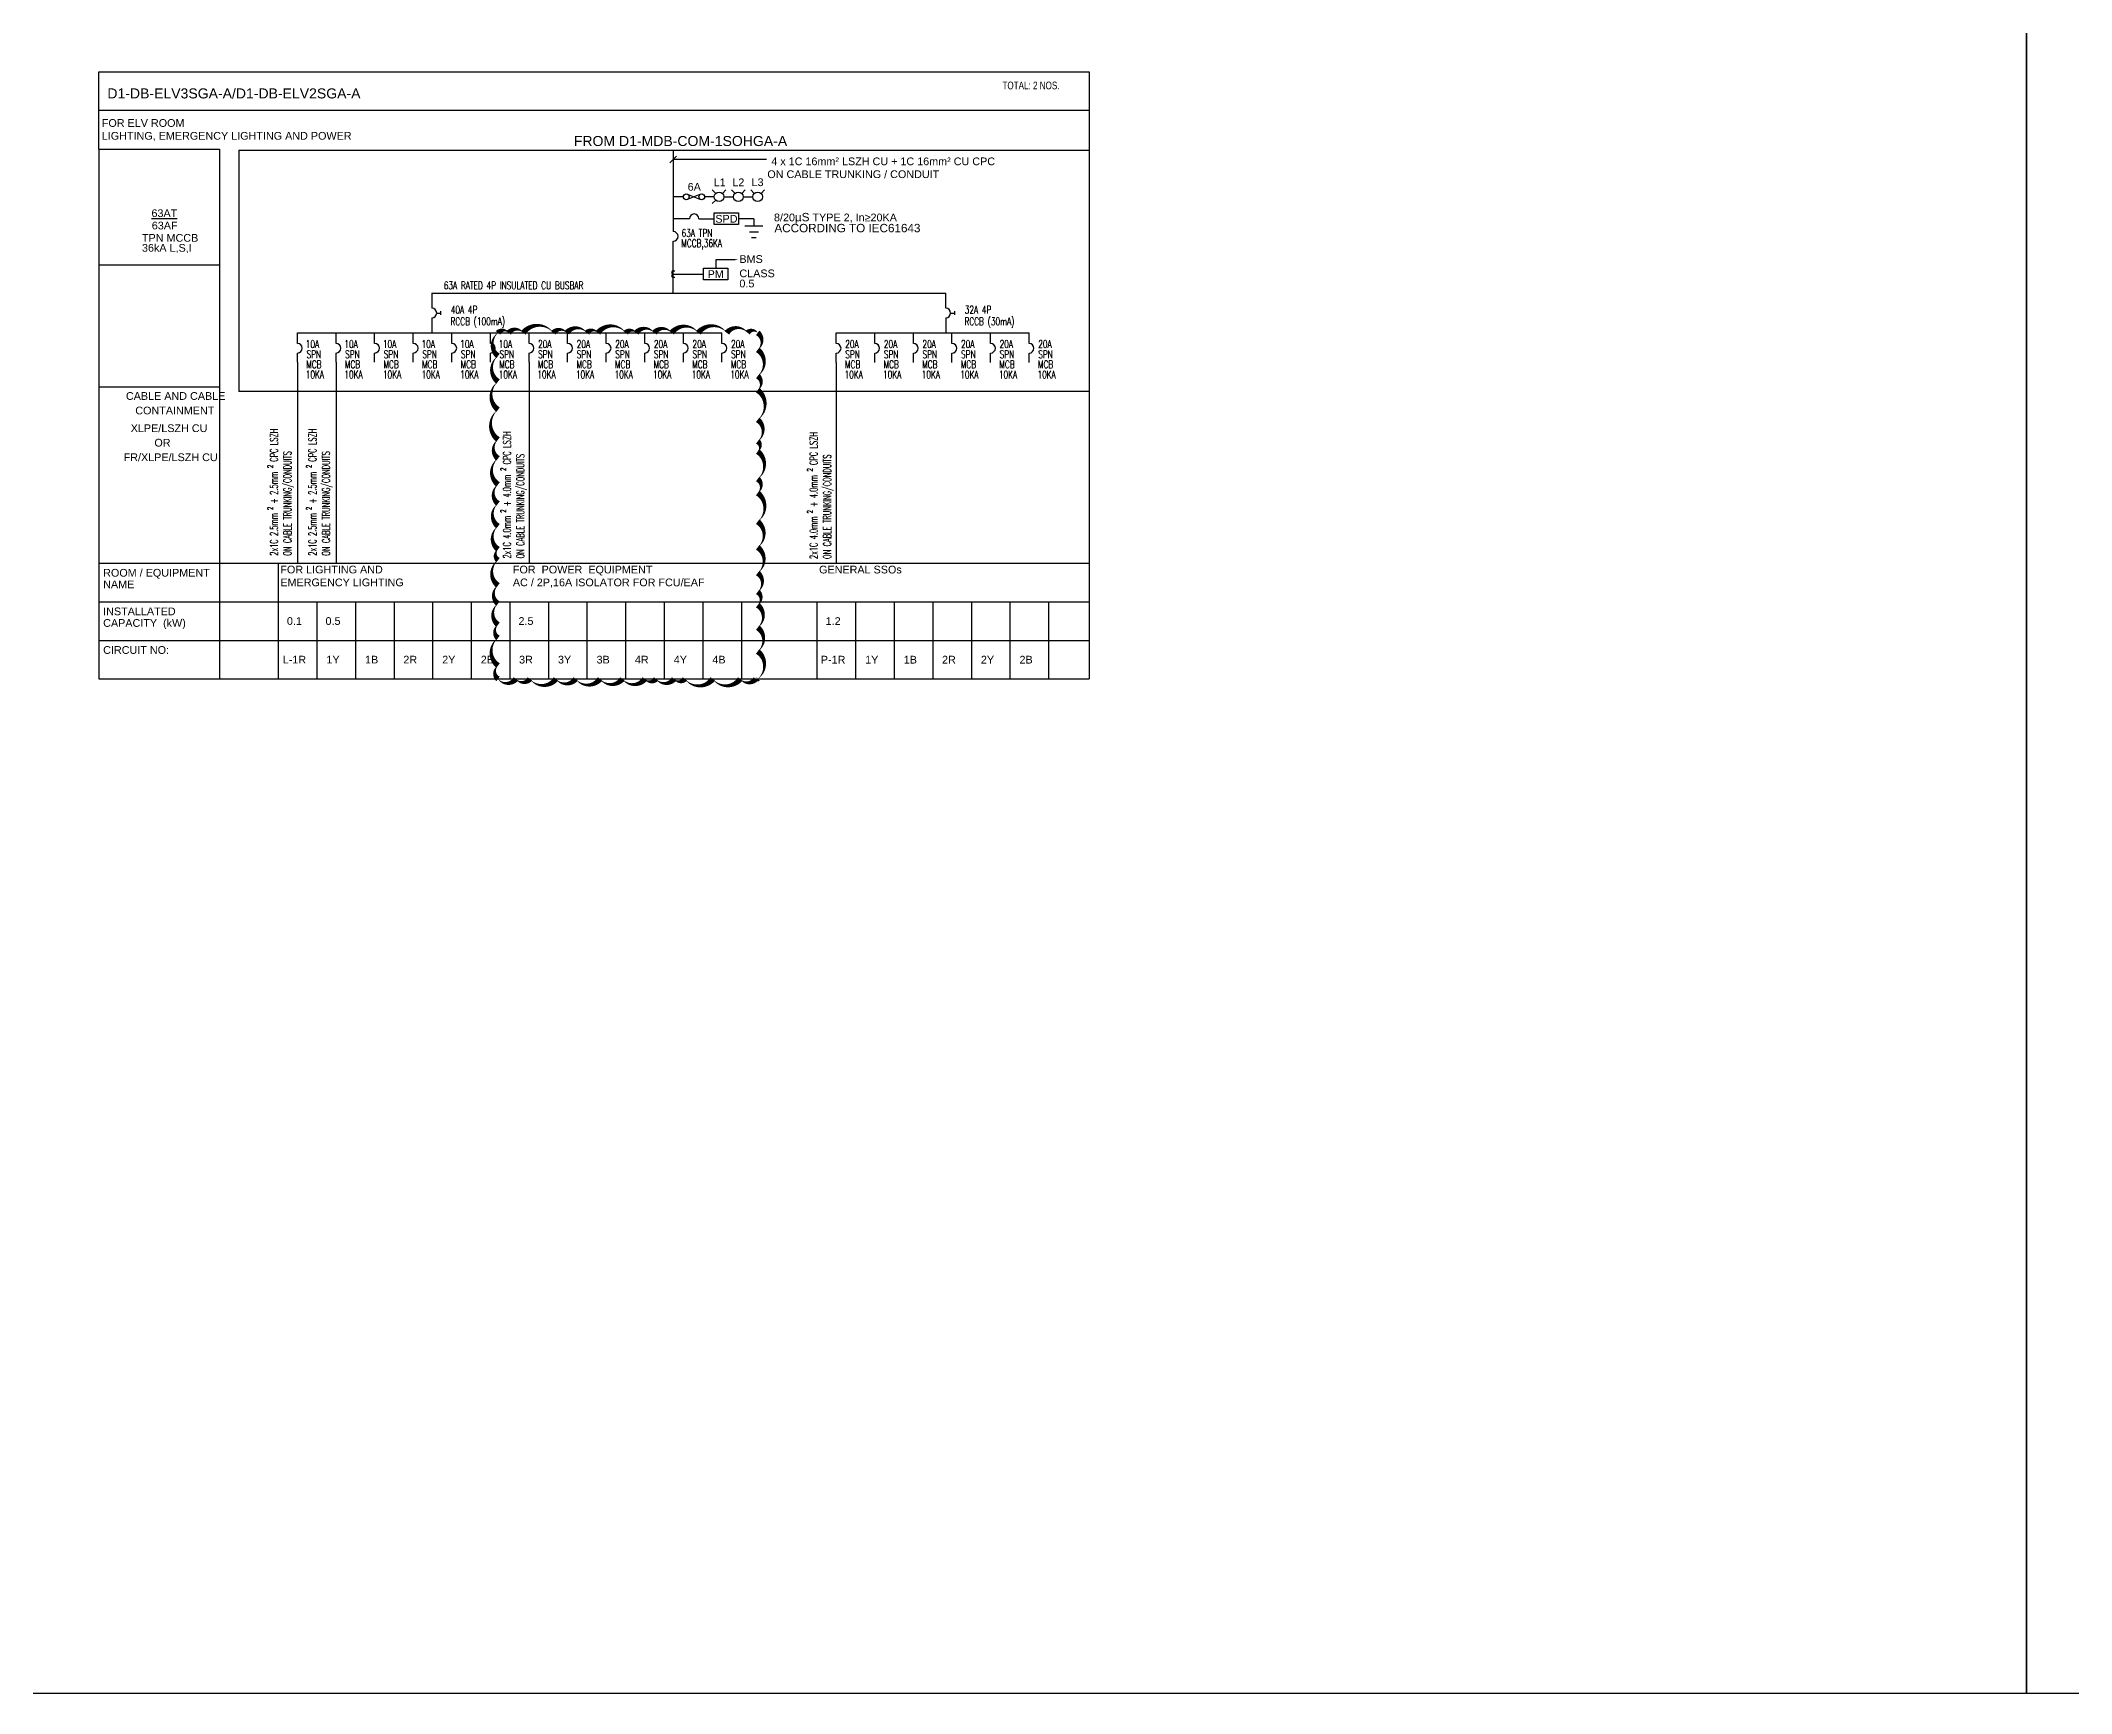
# Model space of a CAD drawing. Header units: inches. Extents: x 155818 to 1515405, y 4999 to 215277.
# Drawn here: x 525462 to 578083, y 134327 to 177141 of the extents above; entities that cross this region are included whole.
import ezdxf
from ezdxf.enums import TextEntityAlignment as Align

# ---------------------------------------------------------------- set-up
doc = ezdxf.new("R2010")
doc.units = ezdxf.units.IN
doc.header["$MEASUREMENT"] = 0
for name, color, linetype in [('-ME-E-Sch DB', 7, 'Continuous'), ('-ME-E-Sch DB_Tx', 7, 'Continuous'), ('E-_ELEC----_E-', 7, 'Continuous'), ('E_ELEC----_E-', 7, 'Continuous')]:
    doc.layers.add(name, color=color, linetype=linetype)
doc.layers.add('20260508 动力修改', color=6, linetype='Continuous', plot=False)
doc.styles.add('-ME-Romans', font='romans.shx', dxfattribs={"width": 0.7})
doc.styles.add('-ME_Romans', font='romans.shx', dxfattribs={"width": 0.8})
doc.styles.add('arial', font='arial.ttf')
doc.styles.add('MtXpl_Arial', font='arial.ttf')
doc.styles.get("Standard").update_dxf_attribs({"font": 'arial.ttf'})

msp = doc.modelspace()

# ---------------------------------------------------------------- linework, layer by layer
at = {"layer": '-ME-E-Sch DB', "color": 5}
for p, q in [((526973, 176330), (552634, 176332)), ((526973, 174330), (526973, 176330)), ((552634, 176332), (552634, 160606)), ((552634, 175332), (526973, 175330)), ((526973, 174330), (530097, 174330)), ((526973, 174330), (526973, 160606)), ((530097, 174330), (530098, 160606)), ((530597, 174300), (552634, 174302)), ((530597, 174300), (530597, 168052)), ((541855, 174299), (541855, 172194)), ((541769, 173976), (541942, 174150)), ((544267, 174063), (541856, 174063)), ((542105, 173095), (541855, 173095)), ((542918, 173095), (542668, 173095)), ((542918, 172679), (543548, 172679)), ((542918, 172374), (542918, 172679)), ((543548, 172679), (543548, 172374)), ((542272, 172526), (541855, 172526)), ((542522, 172526), (542918, 172526)), ((543548, 172374), (542918, 172374)), ((543943, 172526), (543548, 172526)), ((543708, 172342), (544178, 172342)), ((543827, 172184), (544063, 172184)), ((543943, 172526), (543943, 172342)), ((541855, 170598), (541855, 171944)), ((543886, 172043), (544000, 172043)), ((526973, 171330), (530097, 171330)), ((541855, 171094), (542640, 171094)), ((542640, 171247), (543269, 171247)), ((542640, 170941), (542640, 171247)), ((543269, 171247), (543269, 170941)), ((535600, 170599), (535600, 170210)), ((535600, 170599), (548918, 170599)), ((543269, 170941), (542640, 170941)), ((548918, 170209), (548918, 170599)), ((532118, 169571), (543118, 169571)), ((532118, 169299), (532118, 169571)), ((533118, 169299), (533118, 169571)), ((534118, 169299), (534118, 169571)), ((535118, 169299), (535118, 169571)), ((535600, 169960), (535600, 169571)), ((536118, 169299), (536118, 169571)), ((537118, 169299), (537118, 169571)), ((538118, 169299), (538118, 169571)), ((539118, 169299), (539118, 169571)), ((540118, 169299), (540118, 169571)), ((541118, 169299), (541118, 169571)), ((542118, 169299), (542118, 169571)), ((543118, 169299), (543118, 169571)), ((546077, 169298), (546077, 169570)), ((546077, 169570), (551077, 169570)), ((547077, 169298), (547077, 169570)), ((548077, 169298), (548077, 169570)), ((548918, 169959), (548918, 169570)), ((549077, 169298), (549077, 169570)), ((550077, 169298), (550077, 169570)), ((551077, 169298), (551077, 169570)), ((532118, 168808), (532118, 169049)), ((533118, 168808), (533118, 169049)), ((534118, 168808), (534118, 169049)), ((535118, 168808), (535118, 169049)), ((536118, 168808), (536118, 169049)), ((537118, 168808), (537118, 169049)), ((538118, 168808), (538118, 169049)), ((539118, 168808), (539118, 169049)), ((540118, 168808), (540118, 169049)), ((541118, 168808), (541118, 169049)), ((542118, 168808), (542118, 169049)), ((543118, 168808), (543118, 169049)), ((546077, 168807), (546077, 169048)), ((547077, 168807), (547077, 169048)), ((548077, 168807), (548077, 169048)), ((549077, 168807), (549077, 169048)), ((550077, 168807), (550077, 169048)), ((551077, 168807), (551077, 169048)), ((532118, 168808), (532120, 163607)), ((533118, 168808), (533120, 163607)), ((538118, 168808), (538120, 163607)), ((546077, 168807), (546079, 163607)), ((526983, 168169), (530103, 168169)), ((552634, 168052), (530597, 168052)), ((526983, 163606), (552634, 163607)), ((531620, 163607), (531620, 160606)), ((526983, 162606), (552634, 162606)), ((532620, 162606), (532620, 160606)), ((533620, 162606), (533620, 160606)), ((534620, 162606), (534620, 160606)), ((535620, 162606), (535620, 160606)), ((536620, 162606), (536620, 160606)), ((537620, 162606), (537620, 160606)), ((538620, 162606), (538620, 160606)), ((539620, 162606), (539620, 160606)), ((540620, 162606), (540620, 160606)), ((541620, 162606), (541620, 160606)), ((542620, 162606), (542620, 160606)), ((543620, 162606), (543620, 160606)), ((545579, 162605), (545579, 160605)), ((546579, 162605), (546579, 160605)), ((547579, 162605), (547579, 160605)), ((548579, 162605), (548579, 160605)), ((549579, 162605), (549579, 160605)), ((550579, 162605), (550579, 160605)), ((551579, 162605), (551579, 160605)), ((526983, 161606), (552634, 161606)), ((526973, 160606), (552634, 160606))]:
    msp.add_line(p, q, dxfattribs=at)
msp.add_lwpolyline([(543442, 171467), (542957, 171467), (542957, 171247)], dxfattribs=at)
msp.add_solid([(543442, 171484), (543542, 171467), (543442, 171451)], dxfattribs=at)
for p, q in [((542544, 173152), (542242, 173038)), ((542242, 173152), (542544, 173038))]:
    msp.add_line(p, q)
at = {"ltscale": 0.5}
for p, q in [((541855, 171178), (541897, 171178)), ((541855, 171010), (541897, 171010))]:
    msp.add_line(p, q, dxfattribs=at)
for points in [[(471643, 215277), (576918, 215277), (576918, 134327), (471643, 134327)], [(576918, 215277), (682193, 215277), (682193, 134327), (576918, 134327)]]:
    msp.add_lwpolyline(points, close=True)
for centre in [(542193, 173095), (542593, 173095)]:
    msp.add_circle(centre, 75)
for centre in [(541855, 171136), (541855, 171052)]:
    msp.add_arc(centre, 42, 90, 270, dxfattribs=at)
at = {"layer": '20260508 动力修改'}
msp.add_lwpolyline([(537315, 160606, 0, 150, 0.498582), (537777, 160606, 0, 150, 0.498582), (538141, 160606, 0, 150, 0.498582), (538816, 160606, 0, 150, 0.498582), (539326, 160606, 0, 150, 0.498582), (539959, 160606, 0, 150, 0.498582), (540536, 160606, 0, 150, 0.498582), (541118, 160606, 0, 150, 0.498582), (541409, 160606, 0, 150, 0.498582), (541877, 160606, 0, 150, 0.498582), (542157, 160606, 0, 150, 0.498582), (542879, 160606, 0, 150, 0.498582), (543591, 160606, 0, 150, 0.498582), (543991, 160606, 0, 150, 0.498582), (544043, 160606, 0, 150, 0.498582), (544043, 161318, 0, 150, 0.498582), (544043, 161936, 0, 150, 0.498582), (544043, 162518, 0, 150, 0.498582), (544043, 162861, 0, 150, 0.498582), (544043, 163350, 0, 150, 0.498582), (544043, 164015, 0, 150, 0.498582), (544043, 164680, 0, 150, 0.498582), (544043, 165423, 0, 150, 0.498582), (544043, 165786, 0, 150, 0.498582), (544043, 166498, 0, 150, 0.498582), (544043, 166758, 0, 150, 0.498582), (544043, 167319, 0, 150, 0.498582), (544043, 168088, 0, 150, 0.498582), (544043, 168452, 0, 150, 0.498582), (544043, 169133, 0, 150, 0.498582), (544043, 169571, 0, 150, 0.498582), (543783, 169571, 0, 150, 0.498582), (543243, 169571, 0, 150, 0.498582), (542505, 169571, 0, 150, 0.498582), (541814, 169571, 0, 150, 0.498582), (541362, 169571, 0, 150, 0.498582), (540894, 169571, 0, 150, 0.498582), (540624, 169571, 0, 150, 0.498582), (539902, 169571, 0, 150, 0.498582), (539616, 169571, 0, 150, 0.498582), (539096, 169571, 0, 150, 0.498582), (538748, 169571, 0, 150, 0.498582), (537969, 169571, 0, 150, 0.498582), (537590, 169571, 0, 150, 0.498582), (537315, 169571, 0, 150, 0.498582), (537315, 168973, 0, 150, 0.498582), (537315, 168308, 0, 150, 0.498582), (537315, 167581, 0, 150, 0.498582), (537315, 166806, 0, 150, 0.498582), (537315, 166318, 0, 150, 0.498582), (537315, 165643, 0, 150, 0.498582), (537315, 165149, 0, 150, 0.498582), (537315, 164562, 0, 150, 0.498582), (537315, 163964, 0, 150, 0.498582), (537315, 163684, 0, 150, 0.498582), (537315, 163029, 0, 150, 0.498582), (537315, 162556, 0, 150, 0.498582), (537315, 162011, 0, 150, 0.498582), (537315, 161668, 0, 150, 0.498582), (537315, 160951, 0, 150, 0.498582)], format="xyseb", close=True, dxfattribs=at)
at = {"layer": 'Defpoints'}
for points in [[(471643, 215277), (576918, 215277), (576918, 134327), (471643, 134327)], [(576918, 215277), (682193, 215277), (682193, 134327), (576918, 134327)]]:
    msp.add_lwpolyline(points, close=True, dxfattribs=at)
at = {"layer": 'E-_ELEC----_E-', "color": 5}
for p, q in [((542955, 173183), (542866, 173272)), ((543131, 173183), (543220, 173272)), ((543455, 173183), (543366, 173272)), ((543631, 173183), (543720, 173272)), ((543955, 173183), (543866, 173272)), ((544131, 173183), (544220, 173272)), ((542955, 173007), (542866, 172918)), ((543168, 173095), (543418, 173095)), ((543668, 173095), (543918, 173095))]:
    msp.add_line(p, q, dxfattribs=at)
for centre in [(543043, 173095), (543543, 173095), (544043, 173095)]:
    msp.add_circle(centre, 125, dxfattribs=at)
at = {"layer": 'E_ELEC----_E-'}
for p, q in [((535725, 170085), (535825, 170085)), ((535825, 170135), (535825, 170035)), ((549043, 170084), (549143, 170084)), ((549143, 170134), (549143, 170034))]:
    msp.add_line(p, q, dxfattribs=at)
for centre, start, end in [((542397, 172526), 0, 180), ((541855, 172069), 270, 90), ((535600, 170085), 270, 90), ((548918, 170084), 270, 90), ((532118, 169174), 270, 90), ((533118, 169174), 270, 90), ((534118, 169174), 270, 90), ((535118, 169174), 270, 90), ((536118, 169174), 270, 90), ((537118, 169174), 270, 90), ((538118, 169174), 270, 90), ((539118, 169174), 270, 90), ((540118, 169174), 270, 90), ((541118, 169174), 270, 90), ((542118, 169174), 270, 90), ((543118, 169174), 270, 90), ((546077, 169173), 270, 90), ((547077, 169173), 270, 90), ((548077, 169173), 270, 90), ((549077, 169173), 270, 90), ((550077, 169173), 270, 90), ((551077, 169173), 270, 90)]:
    msp.add_arc(centre, 125, start, end, dxfattribs=at)

# ---------------------------------------------------------------- texts
at = {"layer": '-ME-E-Sch DB', "color": 5}
for s, p in [('ON CABLE TRUNKING / CONDUIT', (544293, 173581)), (' 4 x 1C 16mm² LSZH CU + 1C 16mm² CU CPC', (544318, 173914)), ('6A', (542229, 173254)), ('BMS', (543569, 171383)), ('CLASS', (543569, 171012)), ('0.5', (543569, 170749))]:
    msp.add_text(s, height=200, dxfattribs=at).set_placement(p)
for s, p in [('SPD', (543233, 172526)), ('PM', (542955, 171094))]:
    msp.add_text(s, height=200, dxfattribs=at).set_placement(p, align=Align.MIDDLE_CENTER)
at = {"layer": '-ME-E-Sch DB', "color": 5, "style": 'MtXpl_Arial'}
for s, height, p in [('8/20', 200, (544465, 172461)), ('µS', 216.7, (545009, 172461)), (' TYPE 2, In≥20KA', 200, (545385, 172461)), ('ACCORDING TO IEC61643', 216.67, (544476, 172177))]:
    msp.add_text(s, height=height, dxfattribs=at).set_placement(p)
at = {"layer": '-ME-E-Sch DB', "color": 5, "style": '-ME-Romans', "width": 0.7}
for s, p in [('63A RATED 4P INSULATED CU BUSBAR', (535908, 170699)), ('RCCB (100mA)', (536083, 169769)), ('40A 4P', (536090, 170070)), ('32A 4P', (549407, 170069)), ('RCCB (30mA)', (549401, 169768))]:
    msp.add_text(s, height=200, dxfattribs=at).set_placement(p)
at = {"layer": '-ME-E-Sch DB_Tx', "color": 5}
for s, height, p in [('D1-DB-ELV3SGA-A/D1-DB-ELV2SGA-A', 260, (527192, 175644)), ('FROM D1-MDB-COM-1SOHGA-A', 260, (539279, 174411)), ('%%U63AT', 200, (528335, 172571)), ('TPN MCCB', 200, (528089, 171932)), ('63AF', 200, (528343, 172251)), ('36kA L,S,I', 200, (528089, 171673)), ('CABLE AND CABLE', 200, (527673, 167836)), ('CONTAINMENT', 200, (527915, 167460)), ('XLPE/LSZH CU', 200, (527797, 167001)), ('OR', 200, (528410, 166625)), ('FR/XLPE/LSZH CU', 200, (527614, 166249)), ('FOR LIGHTING AND', 200, (531674, 163340)), ('EMERGENCY LIGHTING', 200, (531674, 163007)), ('GENERAL SSOs', 200, (545633, 163339))]:
    msp.add_text(s, height=height, dxfattribs=at).set_placement(p)
at = {"layer": '-ME-E-Sch DB_Tx', "color": 5, "width": 0.75}
msp.add_text('TOTAL: 2 NOS.', height=200, dxfattribs=at).set_placement((550385, 175980), align=Align.MIDDLE_LEFT)
at = {"layer": '-ME-E-Sch DB_Tx', "color": 7}
for s, p in [('FOR ELV ROOM', (527048, 174908)), ('LIGHTING, EMERGENCY LIGHTING AND POWER', (527048, 174575))]:
    msp.add_text(s, height=200, dxfattribs=at).set_placement(p)
at = {"layer": '-ME-E-Sch DB_Tx', "color": 5, "style": '-ME-Romans', "width": 0.7}
for s, p in [('63A TPN', (542071, 172057)), ('MCCB,36KA', (542064, 171794)), ('10A', (532333, 169181)), ('SPN', (532353, 168918)), ('10A', (533333, 169181)), ('SPN', (533353, 168918)), ('10A', (534333, 169181)), ('SPN', (534353, 168918)), ('10A', (535333, 169181)), ('SPN', (535353, 168918)), ('10A', (536333, 169181)), ('SPN', (536353, 168918)), ('10A', (537333, 169181)), ('SPN', (537353, 168918)), ('20A', (538353, 169181)), ('SPN', (538353, 168918)), ('20A', (539353, 169181)), ('SPN', (539353, 168918)), ('20A', (540353, 169181)), ('SPN', (540353, 168918)), ('20A', (541353, 169181)), ('SPN', (541353, 168918)), ('20A', (542353, 169181)), ('SPN', (542353, 168918)), ('20A', (543353, 169181)), ('SPN', (543353, 168918)), ('20A', (546312, 169180)), ('SPN', (546312, 168917)), ('20A', (547312, 169180)), ('SPN', (547312, 168917)), ('20A', (548312, 169180)), ('SPN', (548312, 168917)), ('20A', (549312, 169180)), ('SPN', (549312, 168917)), ('20A', (550312, 169180)), ('SPN', (550312, 168917)), ('20A', (551312, 169180)), ('SPN', (551312, 168917)), ('10KA', (532333, 168392)), ('MCB', (532346, 168655)), ('10KA', (533333, 168392)), ('MCB', (533346, 168655)), ('10KA', (534333, 168392)), ('MCB', (534346, 168655)), ('10KA', (535333, 168392)), ('MCB', (535346, 168655)), ('10KA', (536333, 168392)), ('MCB', (536346, 168655)), ('10KA', (537333, 168392)), ('MCB', (537346, 168655)), ('10KA', (538333, 168392)), ('MCB', (538346, 168655)), ('10KA', (539333, 168392)), ('MCB', (539346, 168655)), ('10KA', (540333, 168392)), ('MCB', (540346, 168655)), ('10KA', (541333, 168392)), ('MCB', (541346, 168655)), ('10KA', (542333, 168392)), ('MCB', (542346, 168655)), ('10KA', (543333, 168392)), ('MCB', (543346, 168655)), ('10KA', (546292, 168391)), ('MCB', (546305, 168654)), ('10KA', (547292, 168391)), ('MCB', (547305, 168654)), ('10KA', (548292, 168391)), ('MCB', (548305, 168654)), ('10KA', (549292, 168391)), ('MCB', (549305, 168654)), ('10KA', (550292, 168391)), ('MCB', (550305, 168654)), ('10KA', (551292, 168391)), ('MCB', (551305, 168654))]:
    msp.add_text(s, height=200, dxfattribs=at).set_placement(p)
at = {"layer": '-ME-E-Sch DB_Tx', "color": 5, "style": '-ME_Romans', "width": 0.6}
for s, height, p in [(' CPC LSZH', 200, (531607, 166145)), (' CPC LSZH', 200, (532607, 166146)), (' CPC LSZH', 200, (537644, 166074)), (' CPC LSZH', 200, (545590, 166059)), ('ON CABLE TRUNKING/CONDUITS', 200, (531959, 163798)), ('ON CABLE TRUNKING/CONDUITS', 200, (532959, 163798)), ('2', 140, (531483, 166065)), (' + 2.5mm', 200, (531607, 165060)), ('2', 140, (532483, 166066)), (' + 2.5mm', 200, (532607, 165060)), ('2', 140, (537520, 165994)), (' + 4.0mm', 200, (537644, 164989)), ('ON CABLE TRUNKING/CONDUITS', 200, (537996, 163726)), ('2', 140, (545467, 165979)), (' + 4.0mm', 200, (545590, 164974)), ('ON CABLE TRUNKING/CONDUITS', 200, (545943, 163712)), ('2', 140, (531483, 164980)), ('2x1C 2.5mm', 200, (531607, 163798)), ('2', 140, (532483, 164980)), ('2x1C 2.5mm', 200, (532607, 163798)), ('2', 140, (537520, 164909)), ('2x1C 4.0mm', 200, (537644, 163726)), ('2', 140, (545467, 164894)), ('2x1C 4.0mm', 200, (545590, 163712))]:
    msp.add_text(s, height=height, rotation=90, dxfattribs=at).set_placement(p)
at = {"layer": '-ME-E-Sch DB_Tx', "color": 5}
for s, p in [('ROOM / EQUIPMENT ', (527083, 163356)), ('NAME', (527083, 163056)), ('CAPACITY  (kW)', (527083, 162056)), ('INSTALLATED ', (527083, 162356)), ('CIRCUIT NO:', (527083, 161356))]:
    msp.add_text(s, height=200, dxfattribs=at).set_placement(p, align=Align.MIDDLE_LEFT)
for s, p in [('0.1', (532039, 162106)), ('0.5', (533039, 162106)), ('2.5', (538039, 162106)), ('1.2', (545998, 162105)), ('L-1R', (532039, 161106)), ('1Y', (533039, 161106)), ('1B', (534039, 161106)), ('2R', (535039, 161106)), ('2Y', (536039, 161106)), ('2B', (537039, 161106)), ('3R', (538039, 161106)), ('3Y', (539039, 161106)), ('3B', (540039, 161106)), ('4R', (541039, 161106)), ('4Y', (542039, 161106)), ('4B', (543039, 161106)), ('P-1R', (545998, 161105)), ('1Y', (546998, 161105)), ('1B', (547998, 161105)), ('2R', (548998, 161105)), ('2Y', (549998, 161105)), ('2B', (550998, 161105))]:
    msp.add_text(s, height=200, dxfattribs=at).set_placement(p, align=Align.MIDDLE_CENTER)
at = {"layer": '-ME-E-Sch DB_Tx', "color": 5, "insert": (537699, 163540), "char_height": 200, "width": 8875.03, "attachment_point": 1}
msp.add_mtext('FOR  POWER  EQUIPMENT\\PAC / 2P,16A ISOLATOR FOR FCU/EAF ', dxfattribs=at)
at = {"layer": 'E-_ELEC----_E-', "color": 5, "ltscale": 10, "style": 'arial'}
for s, p in [('L1', (542903, 173370)), ('L2', (543385, 173370)), ('L3', (543884, 173373))]:
    msp.add_text(s, height=200, dxfattribs=at).set_placement(p)

doc.saveas('drawing.dxf')
